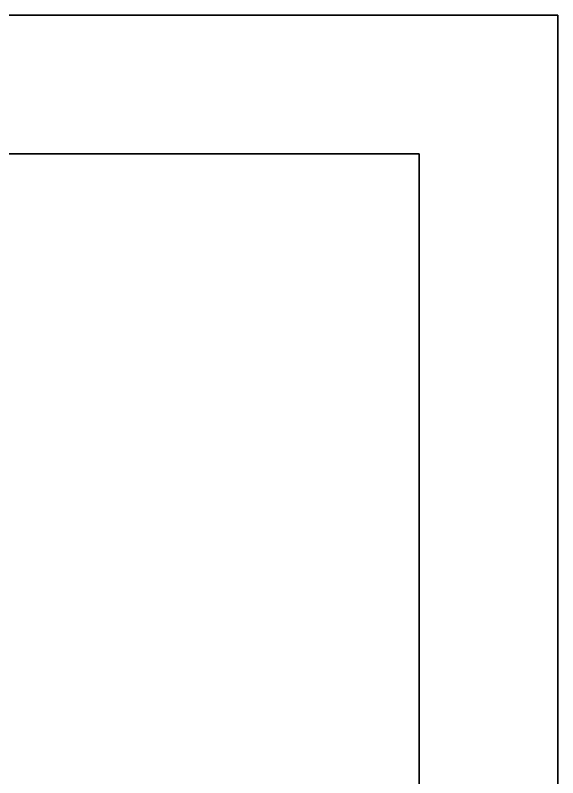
# Model space of a CAD drawing. Extents: x 0 to 7800, y -5130 to 1.
# Drawn here: x 7213 to 7800, y -964 to -139 of the extents above; entities that cross this region are included whole.
import ezdxf

# ---------------------------------------------------------------- set-up
doc = ezdxf.new("R2010")
doc.units = 0
for name, color, linetype in [('LAYER0', 7, 'CONTINUOUS'), ('LAYER2', 7, 'CONTINUOUS'), ('LAYER8', 2, 'CONTINUOUS')]:
    doc.layers.add(name, color=color, linetype=linetype)

msp = doc.modelspace()

# ---------------------------------------------------------------- linework, layer by layer
at = {"layer": 'LAYER0'}
for points, invisible_edges in [([(7799.692, -139.002, -5), (7199.692, -1834.002, -5), (7199.692, -139.002, -5), (7799.692, -139.002, -5)], 3), ([(7199.692, -1834.002, -5), (7799.692, -139.002, -5), (7799.692, -1834.002, -5), (7199.692, -1834.002, -5)], 1), ([(7199.692, -139.002), (7799.692, -139.002, -5), (7199.692, -139.002, -5), (7199.692, -139.002)], 1), ([(7799.692, -139.002, -5), (7199.692, -139.002), (7799.692, -139.002), (7799.692, -139.002, -5)], 1), ([(7799.692, -1834.002), (7199.692, -139.002), (7199.692, -1834.002), (7799.692, -1834.002)], 3), ([(7199.692, -139.002), (7799.692, -1834.002), (7799.692, -139.002), (7199.692, -139.002)], 1), ([(7799.692, -139.002, -5), (7799.692, -1834.002), (7799.692, -1834.002, -5), (7799.692, -139.002, -5)], 1), ([(7799.692, -1834.002), (7799.692, -139.002, -5), (7799.692, -139.002), (7799.692, -1834.002)], 1)]:
    msp.add_3dface(points, dxfattribs=dict(at, invisible_edges=invisible_edges))
at = {"layer": 'LAYER2'}
for points, invisible_edges in [([(7049.692, -289.002), (7199.692, -139.002), (7649.692, -289.002), (7049.692, -289.002)], 3), ([(7649.692, -289.002), (7199.692, -139.002), (7799.692, -139.002), (7649.692, -289.002)], 5), ([(7199.692, -139.002, 2657), (7799.692, -139.002), (7199.692, -139.002), (7199.692, -139.002, 2657)], 1), ([(7799.692, -139.002), (7199.692, -139.002, 2657), (7799.692, -139.002, 2657), (7799.692, -139.002)], 1), ([(7649.692, -289.002), (7799.692, -139.002), (7649.692, -1684.002), (7649.692, -289.002)], 3), ([(7799.692, -1834.002), (7649.692, -1684.002), (7799.692, -139.002), (7799.692, -1834.002)], 3), ([(7799.692, -139.002, 2657), (7799.692, -344.002, 2170), (7799.692, -139.002), (7799.692, -139.002, 2657)], 3), ([(7799.692, -139.002, 2657), (7799.692, -1614.002, 2170), (7799.692, -344.002, 2170), (7799.692, -139.002, 2657)], 5), ([(7799.692, -1834.002, 2657), (7799.692, -1614.002, 2170), (7799.692, -139.002, 2657), (7799.692, -1834.002, 2657)], 3), ([(7799.692, -344.002, 710), (7799.692, -139.002), (7799.692, -344.002, 2170), (7799.692, -344.002, 710)], 3), ([(7799.692, -1614.002, 710), (7799.692, -139.002), (7799.692, -344.002, 710), (7799.692, -1614.002, 710)], 3), ([(7799.692, -1614.002, 710), (7799.692, -1834.002), (7799.692, -139.002), (7799.692, -1614.002, 710)], 5), ([(7649.692, -289.002, 2657), (7049.692, -289.002), (7649.692, -289.002), (7649.692, -289.002, 2657)], 1), ([(7049.692, -289.002), (7649.692, -289.002, 2657), (7049.692, -289.002, 2657), (7049.692, -289.002)], 1), ([(7649.692, -289.002), (7649.692, -344.002, 710), (7649.692, -289.002, 2657), (7649.692, -289.002)], 3), ([(7649.692, -289.002), (7649.692, -1614.002, 710), (7649.692, -344.002, 710), (7649.692, -289.002)], 5), ([(7649.692, -1684.002), (7649.692, -1614.002, 710), (7649.692, -289.002), (7649.692, -1684.002)], 3), ([(7649.692, -344.002, 2170), (7649.692, -289.002, 2657), (7649.692, -344.002, 710), (7649.692, -344.002, 2170)], 3), ([(7649.692, -1614.002, 2170), (7649.692, -289.002, 2657), (7649.692, -344.002, 2170), (7649.692, -1614.002, 2170)], 3), ([(7649.692, -1614.002, 2170), (7649.692, -1684.002, 2657), (7649.692, -289.002, 2657), (7649.692, -1614.002, 2170)], 5)]:
    msp.add_3dface(points, dxfattribs=dict(at, invisible_edges=invisible_edges))
at = {"layer": 'LAYER8', "invisible_edges": 1}
for points in [[(7049.695, -1684, 2446), (7649.695, -289, 2446), (7649.695, -1684, 2446), (7049.695, -1684, 2446)], [(7649.695, -289, 2446), (7049.695, -1684, 2446), (7049.695, -289, 2446), (7649.695, -289, 2446)], [(7049.695, -289, 2657), (7649.695, -1684, 2657), (7649.695, -289, 2657), (7049.695, -289, 2657)], [(7649.695, -1684, 2657), (7049.695, -289, 2657), (7049.695, -1684, 2657), (7649.695, -1684, 2657)], [(7049.695, -289, 2657), (7649.695, -289, 2446), (7049.695, -289, 2446), (7049.695, -289, 2657)], [(7649.695, -289, 2446), (7049.695, -289, 2657), (7649.695, -289, 2657), (7649.695, -289, 2446)], [(7649.695, -1684, 2657), (7649.695, -289, 2446), (7649.695, -289, 2657), (7649.695, -1684, 2657)], [(7649.695, -289, 2446), (7649.695, -1684, 2657), (7649.695, -1684, 2446), (7649.695, -289, 2446)]]:
    msp.add_3dface(points, dxfattribs=at)

# ---------------------------------------------------------------- meshes
at = {"layer": 'LAYER2'}
mesh = msp.add_polymesh((14, 2), dxfattribs=at)
for k, corner in enumerate([(1175.695, -1705, 2657), (-0.0002, -1705, 2657), (1175.695, -204, 2657), (1175.695, -1705, 2657), (3880.695, -204, 2657), (1175.695, -204, 2657), (3880.695, -439, 2657), (3880.695, -204, 2657), (5280.695, -439, 2657), (3880.695, -439, 2657), (5280.695, -149, 2657), (5280.695, -439, 2657), (7049.695, -149, 2657), (5280.695, -149, 2657), (7049.695, -289, 2657), (7049.695, -149, 2657), (7649.695, -289, 2657), (7049.695, -289, 2657), (7649.695, -1684, 2657), (7649.695, -289, 2657), (7049.695, -1684, 2657), (7649.695, -1684, 2657), (7049.695, -1779, 2657), (7049.695, -1684, 2657), (3151.695, -1779, 2657), (7049.695, -1779, 2657), (3151.695, -1929, 2657), (7199.695, -1929, 2657)]):
    mesh.set_mesh_vertex(divmod(k, 2), corner)

doc.saveas('drawing.dxf')
